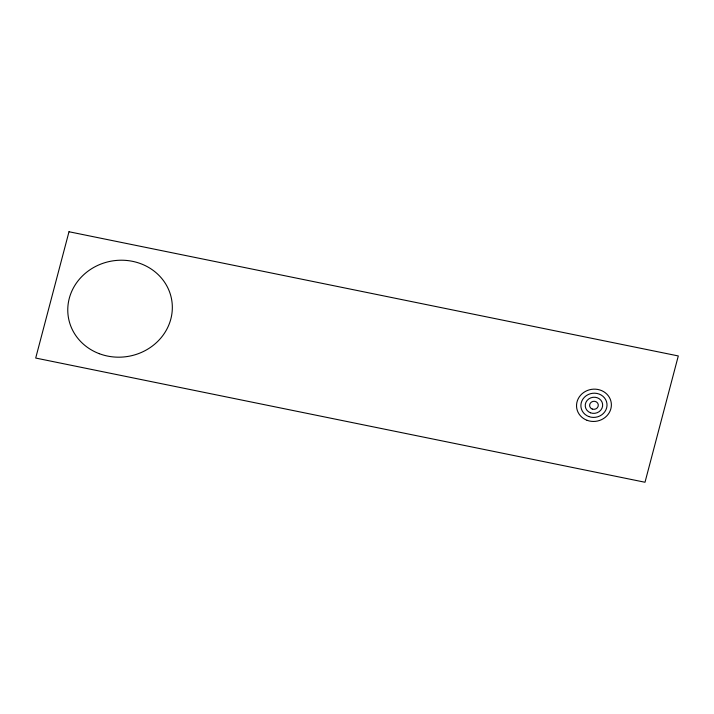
<?xml version="1.0" encoding="UTF-8"?>
<svg xmlns="http://www.w3.org/2000/svg" width="714" height="714" viewBox="0 0 714 714"><rect width="100%" height="100%" fill="white"/><g stroke="black" fill="none" stroke-linecap="round" stroke-linejoin="round"><path stroke-width="1.07" d="M68.999 231.747L35.7 358.053L645.001 482.253L678.3 355.947L68.999 231.747M587.042 420.296A17.466 16.127 -9.5 0 0 611.264 403.017A17.466 16.127 -9.5 0 0 583.552 392.584A17.466 16.127 -9.5 0 0 587.042 420.296M588.764 416.548A13.102 12.093 -9.5 0 0 606.936 403.588A13.102 12.093 -9.5 0 0 586.149 395.77A13.102 12.093 -9.5 0 0 588.764 416.548M590.496 412.799A8.729 8.059 -9.5 0 0 602.607 404.16A8.729 8.059 -9.5 0 0 588.747 398.947A8.729 8.059 -9.5 0 0 590.496 412.799M592.218 409.051A4.364 4.034 -9.5 0 0 598.278 404.731A4.364 4.034 -9.5 0 0 591.353 402.125A4.364 4.034 -9.5 0 0 592.218 409.051M99.317 353.698A52.39 48.373 -9.5 0 0 171.985 301.843A52.39 48.373 -9.5 0 0 88.848 270.561A52.39 48.373 -9.5 0 0 99.317 353.698"/></g></svg>
